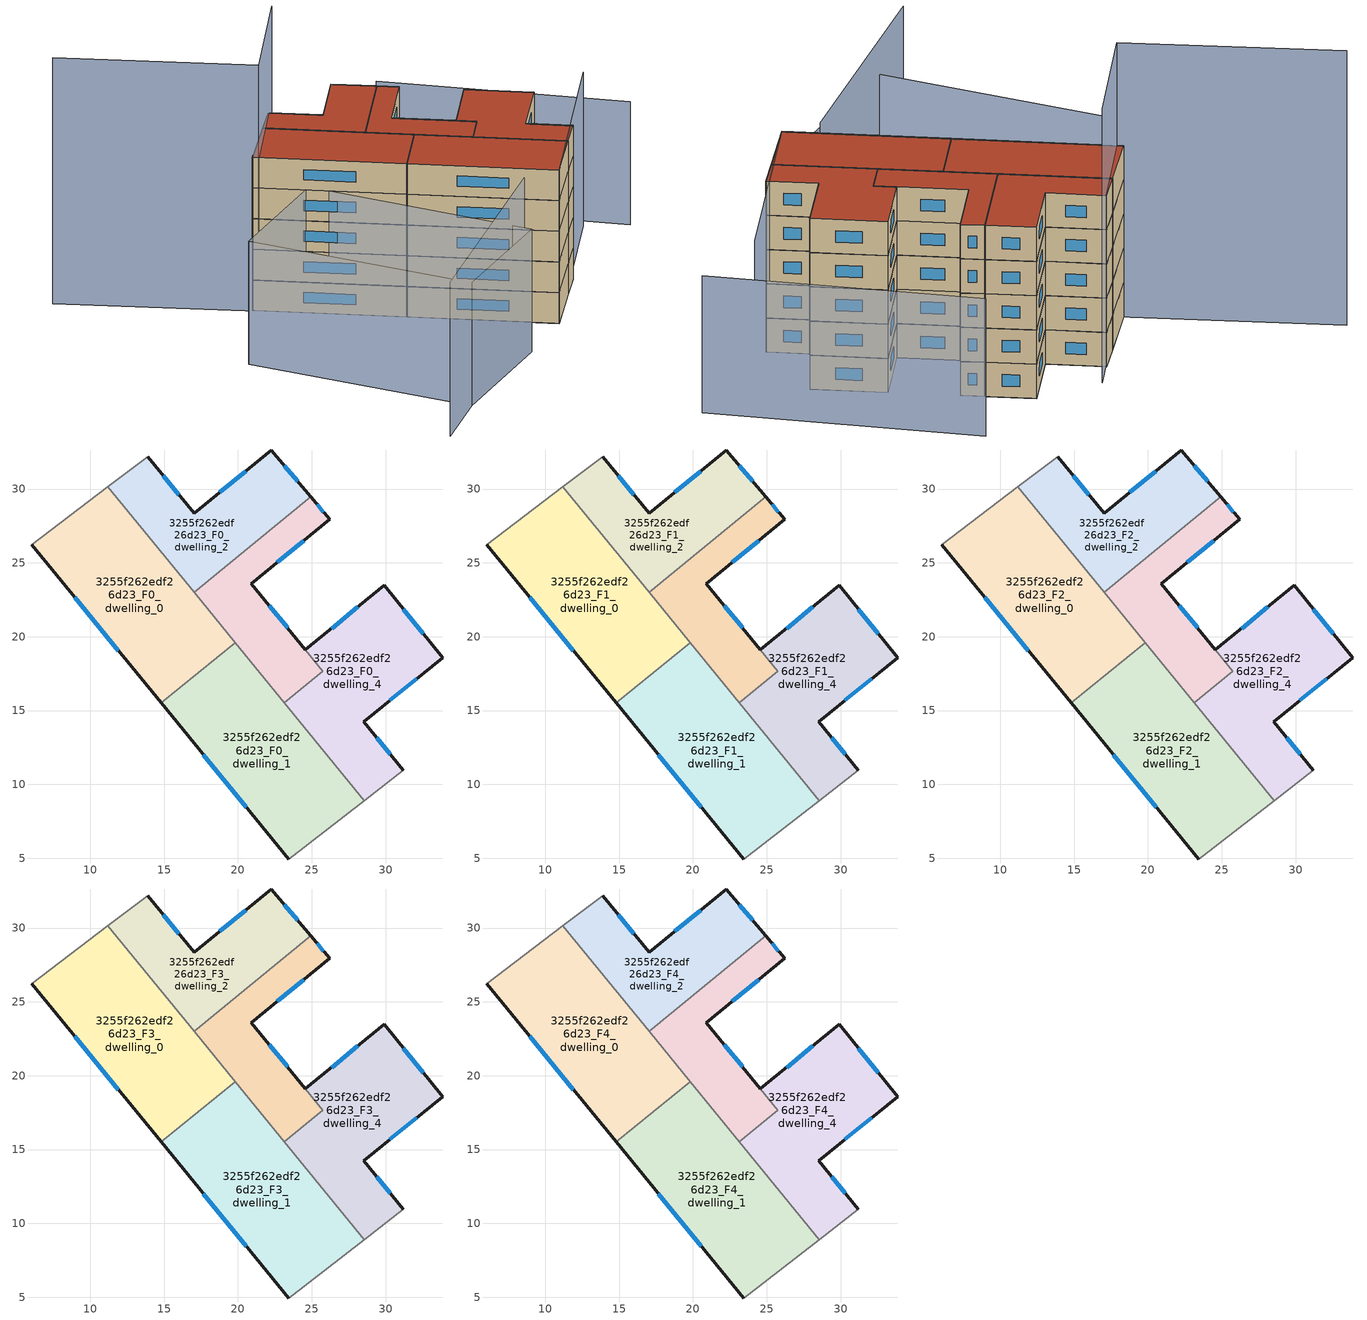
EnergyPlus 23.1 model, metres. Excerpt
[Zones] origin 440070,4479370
3255f262edf26d23_F0_dwelling_0
 floor ground (EU_floor_Construction): 19.81,19.61 11.19,30.14 6.04,26.24 14.8,15.51 z0
 wall outside (EU_wall_Construction): 14.8,15.51 6.04,26.24 z0:3
 wall adiabatic (EU_wall_Construction): 6.04,26.24 11.19,30.14 z0:3
 wall to 3255f262edf26d23_F0_dwelling_1 (EU_wall_Construction): 19.81,19.61 14.8,15.51 z0:3
 wall to 3255f262edf26d23_F0_dwelling_2 (EU_wall_Construction): 11.19,30.14 17.03,23 z0:3
 wall to 3255f262edf26d23_F0_dwelling_3 (EU_wall_Construction): 17.03,23 19.81,19.61 z0:3
 window (EU_Window_Construction): 11.9,19.07 8.94,22.68 z0.99:2.01
3255f262edf26d23_F0_dwelling_1
 floor ground (EU_floor_Construction): 28.55,8.91 19.81,19.61 14.8,15.51 23.44,4.95 z0
 wall outside (EU_wall_Construction): 23.44,4.95 14.8,15.51 z0:3
 wall adiabatic (EU_wall_Construction): 28.55,8.91 23.44,4.95 z0:3
 wall to 3255f262edf26d23_F0_dwelling_4 (EU_wall_Construction): 23.14,15.53 28.55,8.91 z0:3
 wall to 3255f262edf26d23_F0_dwelling_3 (EU_wall_Construction): 19.81,19.61 23.14,15.53 z0:3
 window (EU_Window_Construction): 20.58,8.45 17.67,12.01 z0.99:2.01
3255f262edf26d23_F0_dwelling_2
 floor ground (EU_floor_Construction): 24.93,29.47 22.27,32.64 17.03,28.35 13.9,32.19 11.19,30.14 17.03,23 z0
 wall outside (EU_wall_Construction): 13.9,32.19 17.03,28.35 22.27,32.64 24.93,29.47 z0:3
 wall adiabatic (EU_wall_Construction): 11.19,30.14 13.9,32.19 z0:3
 wall to 3255f262edf26d23_F0_dwelling_3 (EU_wall_Construction): 24.93,29.47 17.03,23 z0:3
 window (EU_Window_Construction): 14.94,30.92 15.99,29.62 / 18.77,29.77 20.53,31.22 / 23.15,31.59 24.05,30.52 z0.99:2.01
3255f262edf26d23_F0_dwelling_3
 floor ground (EU_floor_Construction): 25.75,17.66 20.91,23.59 26.21,27.94 24.93,29.47 17.03,23 23.14,15.53 z0
 wall outside (EU_wall_Construction): 24.93,29.47 26.21,27.94 20.91,23.59 24.57,19.11 z0:3
 wall to 3255f262edf26d23_F0_dwelling_4 (EU_wall_Construction): 24.57,19.11 25.75,17.66 23.14,15.53 z0:3
 window (EU_Window_Construction): 25.36,28.96 25.79,28.45 / 24.46,26.5 22.67,25.03 / 22.12,22.1 23.36,20.59 z0.99:2.01
3255f262edf26d23_F0_dwelling_4
 floor ground (EU_floor_Construction): 31.2,10.96 28.52,14.26 33.87,18.58 29.89,23.48 24.57,19.11 25.75,17.66 23.14,15.53 28.55,8.91 z0
 wall outside (EU_wall_Construction): 24.57,19.11 29.89,23.48 33.87,18.58 28.52,14.26 31.2,10.96 z0:3
 wall adiabatic (EU_wall_Construction): 31.2,10.96 28.55,8.91 z0:3
 window (EU_Window_Construction): 26.34,20.56 28.13,22.03 / 31.21,21.86 32.55,20.2 / 32.1,17.15 30.29,15.69 / 29.41,13.16 30.31,12.05 z0.99:2.01
3255f262edf26d23_F1_dwelling_0
 floor to 3255f262edf26d23_F0_dwelling_0 (EU_floor_Construction): 19.81,19.61 11.19,30.14 6.04,26.24 14.8,15.51 z3
 wall outside (EU_wall_Construction): 14.8,15.51 6.04,26.24 z3:6
 wall adiabatic (EU_wall_Construction): 6.04,26.24 11.19,30.14 z3:6
 wall to 3255f262edf26d23_F1_dwelling_1 (EU_wall_Construction): 19.81,19.61 14.8,15.51 z3:6
 wall to 3255f262edf26d23_F1_dwelling_2 (EU_wall_Construction): 11.19,30.14 17.03,23 z3:6
 wall to 3255f262edf26d23_F1_dwelling_3 (EU_wall_Construction): 17.03,23 19.81,19.61 z3:6
 window (EU_Window_Construction): 11.9,19.07 8.94,22.68 z3.99:5.01
3255f262edf26d23_F1_dwelling_1
 floor to 3255f262edf26d23_F0_dwelling_1 (EU_floor_Construction): 28.55,8.91 19.81,19.61 14.8,15.51 23.44,4.95 z3
 wall outside (EU_wall_Construction): 23.44,4.95 14.8,15.51 z3:6
 wall adiabatic (EU_wall_Construction): 28.55,8.91 23.44,4.95 z3:6
 wall to 3255f262edf26d23_F1_dwelling_4 (EU_wall_Construction): 23.14,15.53 28.55,8.91 z3:6
 wall to 3255f262edf26d23_F1_dwelling_3 (EU_wall_Construction): 19.81,19.61 23.14,15.53 z3:6
 window (EU_Window_Construction): 20.58,8.45 17.67,12.01 z3.99:5.01
3255f262edf26d23_F1_dwelling_2
 floor to 3255f262edf26d23_F0_dwelling_2 (EU_floor_Construction): 24.93,29.47 22.26,32.64 17.03,28.35 13.9,32.19 11.19,30.14 17.03,23 z3
 wall outside (EU_wall_Construction): 13.9,32.19 17.03,28.35 22.27,32.64 24.93,29.47 z3:6
 wall adiabatic (EU_wall_Construction): 11.19,30.14 13.9,32.19 z3:6
 wall to 3255f262edf26d23_F1_dwelling_3 (EU_wall_Construction): 24.93,29.47 17.03,23 z3:6
 window (EU_Window_Construction): 14.94,30.92 15.99,29.62 / 18.77,29.77 20.53,31.22 / 23.15,31.59 24.05,30.52 z3.99:5.01
3255f262edf26d23_F1_dwelling_3
 floor to 3255f262edf26d23_F0_dwelling_3 (EU_floor_Construction): 25.75,17.66 20.91,23.59 26.21,27.94 24.93,29.47 17.03,23 23.14,15.53 z3
 wall outside (EU_wall_Construction): 24.93,29.47 26.21,27.94 20.91,23.59 24.57,19.11 z3:6
 wall to 3255f262edf26d23_F1_dwelling_4 (EU_wall_Construction): 24.57,19.11 25.75,17.66 23.14,15.53 z3:6
 window (EU_Window_Construction): 25.36,28.96 25.79,28.45 / 24.46,26.5 22.67,25.03 / 22.12,22.1 23.36,20.59 z3.99:5.01
3255f262edf26d23_F1_dwelling_4
 floor to 3255f262edf26d23_F0_dwelling_4 (EU_floor_Construction): 31.2,10.96 28.52,14.26 33.87,18.58 29.89,23.48 24.57,19.11 25.75,17.66 23.14,15.53 28.55,8.91 z3
 wall outside (EU_wall_Construction): 24.57,19.11 29.89,23.48 33.87,18.58 28.52,14.26 31.2,10.96 z3:6
 wall adiabatic (EU_wall_Construction): 31.2,10.96 28.55,8.91 z3:6
 window (EU_Window_Construction): 26.34,20.56 28.13,22.03 / 31.21,21.86 32.55,20.2 / 32.1,17.15 30.29,15.69 / 29.41,13.16 30.31,12.05 z3.99:5.01
3255f262edf26d23_F2_dwelling_0
 floor to 3255f262edf26d23_F1_dwelling_0 (EU_floor_Construction): 19.81,19.61 11.19,30.14 6.04,26.24 14.8,15.51 z6
 wall outside (EU_wall_Construction): 14.8,15.51 6.04,26.24 z6:9
 wall adiabatic (EU_wall_Construction): 6.04,26.24 11.19,30.14 z6:9
 wall to 3255f262edf26d23_F2_dwelling_1 (EU_wall_Construction): 19.81,19.61 14.8,15.51 z6:9
 wall to 3255f262edf26d23_F2_dwelling_2 (EU_wall_Construction): 11.19,30.14 17.03,23 z6:9
 wall to 3255f262edf26d23_F2_dwelling_3 (EU_wall_Construction): 17.03,23 19.81,19.61 z6:9
 window (EU_Window_Construction): 11.9,19.07 8.94,22.68 z6.99:8.01
3255f262edf26d23_F2_dwelling_1
 floor to 3255f262edf26d23_F1_dwelling_1 (EU_floor_Construction): 28.55,8.91 19.81,19.61 14.8,15.51 23.44,4.95 z6
 wall outside (EU_wall_Construction): 23.44,4.95 14.8,15.51 z6:9
 wall adiabatic (EU_wall_Construction): 28.55,8.91 23.44,4.95 z6:9
 wall to 3255f262edf26d23_F2_dwelling_4 (EU_wall_Construction): 23.14,15.53 28.55,8.91 z6:9
 wall to 3255f262edf26d23_F2_dwelling_3 (EU_wall_Construction): 19.81,19.61 23.14,15.53 z6:9
 window (EU_Window_Construction): 20.58,8.45 17.67,12.01 z6.99:8.01
3255f262edf26d23_F2_dwelling_2
 floor to 3255f262edf26d23_F1_dwelling_2 (EU_floor_Construction): 24.93,29.47 22.26,32.64 17.03,28.35 13.9,32.19 11.19,30.14 17.03,23 z6
 wall outside (EU_wall_Construction): 13.9,32.19 17.03,28.35 22.27,32.64 24.93,29.47 z6:9
 wall adiabatic (EU_wall_Construction): 11.19,30.14 13.9,32.19 z6:9
 wall to 3255f262edf26d23_F2_dwelling_3 (EU_wall_Construction): 24.93,29.47 17.03,23 z6:9
 window (EU_Window_Construction): 14.94,30.92 15.99,29.62 / 18.77,29.77 20.53,31.22 / 23.15,31.59 24.05,30.52 z6.99:8.01
3255f262edf26d23_F2_dwelling_3
 floor to 3255f262edf26d23_F1_dwelling_3 (EU_floor_Construction): 25.75,17.66 20.91,23.59 26.21,27.94 24.93,29.47 17.03,23 23.14,15.53 z6
 wall outside (EU_wall_Construction): 24.93,29.47 26.21,27.94 20.91,23.59 24.57,19.11 z6:9
 wall to 3255f262edf26d23_F2_dwelling_4 (EU_wall_Construction): 24.57,19.11 25.75,17.66 23.14,15.53 z6:9
 window (EU_Window_Construction): 25.36,28.96 25.79,28.45 / 24.46,26.5 22.67,25.03 / 22.12,22.1 23.36,20.59 z6.99:8.01
3255f262edf26d23_F2_dwelling_4
 floor to 3255f262edf26d23_F1_dwelling_4 (EU_floor_Construction): 31.2,10.96 28.52,14.26 33.87,18.58 29.89,23.48 24.57,19.11 25.75,17.66 23.14,15.53 28.55,8.91 z6
 wall outside (EU_wall_Construction): 24.57,19.11 29.89,23.48 33.87,18.58 28.52,14.26 31.2,10.96 z6:9
 wall adiabatic (EU_wall_Construction): 31.2,10.96 28.55,8.91 z6:9
 window (EU_Window_Construction): 26.34,20.56 28.13,22.03 / 31.21,21.86 32.55,20.2 / 32.1,17.15 30.29,15.69 / 29.41,13.16 30.31,12.05 z6.99:8.01
3255f262edf26d23_F3_dwelling_0
 floor to 3255f262edf26d23_F2_dwelling_0 (EU_floor_Construction): 19.81,19.61 11.19,30.14 6.04,26.24 14.8,15.51 z9
 wall outside (EU_wall_Construction): 14.8,15.51 6.04,26.24 z9:12
 wall adiabatic (EU_wall_Construction): 6.04,26.24 11.19,30.14 z9:12
 wall to 3255f262edf26d23_F3_dwelling_1 (EU_wall_Construction): 19.81,19.61 14.8,15.51 z9:12
 wall to 3255f262edf26d23_F3_dwelling_2 (EU_wall_Construction): 11.19,30.14 17.03,23 z9:12
 wall to 3255f262edf26d23_F3_dwelling_3 (EU_wall_Construction): 17.03,23 19.81,19.61 z9:12
 window (EU_Window_Construction): 11.9,19.07 8.94,22.68 z9.99:11.01
3255f262edf26d23_F3_dwelling_1
 floor to 3255f262edf26d23_F2_dwelling_1 (EU_floor_Construction): 28.55,8.91 19.81,19.61 14.8,15.51 23.44,4.95 z9
 wall outside (EU_wall_Construction): 23.44,4.95 14.8,15.51 z9:12
 wall adiabatic (EU_wall_Construction): 28.55,8.91 23.44,4.95 z9:12
 wall to 3255f262edf26d23_F3_dwelling_4 (EU_wall_Construction): 23.14,15.53 28.55,8.91 z9:12
 wall to 3255f262edf26d23_F3_dwelling_3 (EU_wall_Construction): 19.81,19.61 23.14,15.53 z9:12
 window (EU_Window_Construction): 20.58,8.45 17.67,12.01 z9.99:11.01
3255f262edf26d23_F3_dwelling_2
 floor to 3255f262edf26d23_F2_dwelling_2 (EU_floor_Construction): 24.93,29.47 22.26,32.64 17.03,28.35 13.9,32.19 11.19,30.14 17.03,23 z9
 wall outside (EU_wall_Construction): 13.9,32.19 17.03,28.35 22.27,32.64 24.93,29.47 z9:12
 wall adiabatic (EU_wall_Construction): 11.19,30.14 13.9,32.19 z9:12
 wall to 3255f262edf26d23_F3_dwelling_3 (EU_wall_Construction): 24.93,29.47 17.03,23 z9:12
 window (EU_Window_Construction): 14.94,30.92 15.99,29.62 / 18.77,29.77 20.53,31.22 / 23.15,31.59 24.05,30.52 z9.99:11.01
3255f262edf26d23_F3_dwelling_3
 floor to 3255f262edf26d23_F2_dwelling_3 (EU_floor_Construction): 25.75,17.66 20.91,23.59 26.21,27.94 24.93,29.47 17.03,23 23.14,15.53 z9
 wall outside (EU_wall_Construction): 24.93,29.47 26.21,27.94 20.91,23.59 24.57,19.11 z9:12
 wall to 3255f262edf26d23_F3_dwelling_4 (EU_wall_Construction): 24.57,19.11 25.75,17.66 23.14,15.53 z9:12
 window (EU_Window_Construction): 25.36,28.96 25.79,28.45 / 24.46,26.5 22.67,25.03 / 22.12,22.1 23.36,20.59 z9.99:11.01
3255f262edf26d23_F3_dwelling_4
 floor to 3255f262edf26d23_F2_dwelling_4 (EU_floor_Construction): 31.2,10.96 28.52,14.26 33.87,18.58 29.89,23.48 24.57,19.11 25.75,17.66 23.14,15.53 28.55,8.91 z9
 wall outside (EU_wall_Construction): 24.57,19.11 29.89,23.48 33.87,18.58 28.52,14.26 31.2,10.96 z9:12
 wall adiabatic (EU_wall_Construction): 31.2,10.96 28.55,8.91 z9:12
 window (EU_Window_Construction): 26.34,20.56 28.13,22.03 / 31.21,21.86 32.55,20.2 / 32.1,17.15 30.29,15.69 / 29.41,13.16 30.31,12.05 z9.99:11.01
3255f262edf26d23_F4_dwelling_0
 floor to 3255f262edf26d23_F3_dwelling_0 (EU_floor_Construction): 19.81,19.61 11.19,30.14 6.04,26.24 14.8,15.51 z12
 wall outside (EU_wall_Construction): 14.8,15.51 6.04,26.24 z12:15
 wall adiabatic (EU_wall_Construction): 6.04,26.24 11.19,30.14 z12:15
 wall to 3255f262edf26d23_F4_dwelling_1 (EU_wall_Construction): 19.81,19.61 14.8,15.51 z12:15
 wall to 3255f262edf26d23_F4_dwelling_2 (EU_wall_Construction): 11.19,30.14 17.03,23 z12:15
 wall to 3255f262edf26d23_F4_dwelling_3 (EU_wall_Construction): 17.03,23 19.81,19.61 z12:15
 window (EU_Window_Construction): 11.9,19.07 8.94,22.68 z12.99:14.01
 roof outside (EU_roof_Construction): 11.19,30.14 19.81,19.61 14.8,15.51 6.04,26.24 z15
3255f262edf26d23_F4_dwelling_1
 floor to 3255f262edf26d23_F3_dwelling_1 (EU_floor_Construction): 28.55,8.91 19.81,19.61 14.8,15.51 23.44,4.95 z12
 wall outside (EU_wall_Construction): 23.44,4.95 14.8,15.51 z12:15
 wall adiabatic (EU_wall_Construction): 28.55,8.91 23.44,4.95 z12:15
 wall to 3255f262edf26d23_F4_dwelling_4 (EU_wall_Construction): 23.14,15.53 28.55,8.91 z12:15
 wall to 3255f262edf26d23_F4_dwelling_3 (EU_wall_Construction): 19.81,19.61 23.14,15.53 z12:15
 window (EU_Window_Construction): 20.58,8.45 17.67,12.01 z12.99:14.01
 roof outside (EU_roof_Construction): 19.81,19.61 28.55,8.91 23.44,4.95 14.8,15.51 z15
3255f262edf26d23_F4_dwelling_2
 floor to 3255f262edf26d23_F3_dwelling_2 (EU_floor_Construction): 24.93,29.47 22.26,32.64 17.03,28.35 13.9,32.19 11.19,30.14 17.03,23 z12
 wall outside (EU_wall_Construction): 13.9,32.19 17.03,28.35 22.27,32.64 24.93,29.47 z12:15
 wall adiabatic (EU_wall_Construction): 11.19,30.14 13.9,32.19 z12:15
 wall to 3255f262edf26d23_F4_dwelling_3 (EU_wall_Construction): 24.93,29.47 17.03,23 z12:15
 window (EU_Window_Construction): 14.94,30.92 15.99,29.62 / 18.77,29.77 20.53,31.22 / 23.15,31.59 24.05,30.52 z12.99:14.01
 roof outside (EU_roof_Construction): 22.27,32.64 24.93,29.47 17.03,23 11.19,30.14 13.9,32.19 17.03,28.35 z15
3255f262edf26d23_F4_dwelling_3
 floor to 3255f262edf26d23_F3_dwelling_3 (EU_floor_Construction): 25.75,17.66 20.91,23.59 26.21,27.94 24.93,29.47 17.03,23 23.14,15.53 z12
 wall outside (EU_wall_Construction): 24.93,29.47 26.21,27.94 20.91,23.59 24.57,19.11 z12:15
 wall to 3255f262edf26d23_F4_dwelling_4 (EU_wall_Construction): 24.57,19.11 25.75,17.66 23.14,15.53 z12:15
 window (EU_Window_Construction): 25.36,28.96 25.79,28.45 / 24.46,26.5 22.67,25.03 / 22.12,22.1 23.36,20.59 z12.99:14.01
 roof outside (EU_roof_Construction): 24.93,29.47 26.21,27.94 20.91,23.59 25.75,17.66 23.14,15.53 17.03,23 z15
3255f262edf26d23_F4_dwelling_4
 floor to 3255f262edf26d23_F3_dwelling_4 (EU_floor_Construction): 31.2,10.96 28.52,14.26 33.87,18.58 29.89,23.48 24.57,19.11 25.75,17.66 23.14,15.53 28.55,8.91 z12
 wall outside (EU_wall_Construction): 24.57,19.11 29.89,23.48 33.87,18.58 28.52,14.26 31.2,10.96 z12:15
 wall adiabatic (EU_wall_Construction): 31.2,10.96 28.55,8.91 z12:15
 window (EU_Window_Construction): 26.34,20.56 28.13,22.03 / 31.21,21.86 32.55,20.2 / 32.1,17.15 30.29,15.69 / 29.41,13.16 30.31,12.05 z12.99:14.01
 roof outside (EU_roof_Construction): 29.89,23.48 33.87,18.58 28.52,14.26 31.2,10.96 28.55,8.91 23.14,15.53 25.75,17.66 24.57,19.11 z15
shading: -0.79,-5.57 20.08,5.97 / 23.44,4.95 40.07,18.6 z0:15; 43.17,15.75 30.32,34.95 / 17.35,2.3 5.26,-2.23 / 5.26,-2.23 -2.41,18.23 / -2.41,18.23 9.68,22.76 / 9.68,22.76 17.35,2.3 z0:12; 16.38,34.16 6.41,25.79 / 6.41,25.79 -5.46,39.94 z0:24
[Building]
EU S2 Campaign: North Axis=0; Terrain=City; Solar Distribution=FullExterior
[Site:Location]
Madrid: Latitude=40.5; Longitude=-3.5; Time Zone=1; Elevation=609
[SizingPeriod:WeatherFileDays]
AnnualSizingPeriod: Begin Month=1; Begin Day of Month=1; End Month=12; End Day of Month=31; Day of Week for Start Day=Monday; Use Weather File Daylight Saving Period=No; Use Weather File Rain and Snow Indicators=No
[MATERIAL]
EU_InternalMass_Material: Roughness=MediumRough; Thickness=0.1; Conductivity=1; Density=1800; Specific Heat=900; Thermal Absorptance=0.9; Solar Absorptance=0.7; Visible Absorptance=0.7
[MATERIAL:NOMASS] Roughness=MediumRough; Thermal Absorptance=0.9; Solar Absorptance=0.7; Visible Absorptance=0.7
Name | Thermal Resistance
EU_wall_NoMass | 0.609216
EU_roof_NoMass | 0.513268
EU_floor_NoMass | 0.568163
[WINDOWMATERIAL:SIMPLEGLAZINGSYSTEM]
EU_Window_SimpleGlazing: UFactor=5.50606; Solar Heat Gain Coefficient=0.85; Visible Transmittance=0.85
[CONSTRUCTION]
EU_wall_Construction: EU_wall_NoMass
EU_roof_Construction: EU_roof_NoMass
EU_floor_Construction: EU_floor_NoMass
EU_InternalMass_Construction: EU_InternalMass_Material
EU_Window_Construction: EU_Window_SimpleGlazing
[ZONE] Type=1; Multiplier=1; Ceiling Height=autocalculate; Floor Area=autocalculate; Part of Total Floor Area=Yes
Name | Volume
3255f262edf26d23_F0_dwelling_0 | 266.248
3255f262edf26d23_F1_dwelling_0; 3255f262edf26d23_F2_dwelling_0; 3255f262edf26d23_F3_dwelling_0; 3255f262edf26d23_F4_dwelling_0 | 266.247
3255f262edf26d23_F0_dwelling_1; 3255f262edf26d23_F1_dwelling_1; 3255f262edf26d23_F2_dwelling_1; 3255f262edf26d23_F3_dwelling_1; 3255f262edf26d23_F4_dwelling_1 | 266.25
3255f262edf26d23_F0_dwelling_2; 3255f262edf26d23_F1_dwelling_2; 3255f262edf26d23_F2_dwelling_2; 3255f262edf26d23_F3_dwelling_2; 3255f262edf26d23_F4_dwelling_2 | 177.503
3255f262edf26d23_F0_dwelling_3; 3255f262edf26d23_F1_dwelling_3; 3255f262edf26d23_F2_dwelling_3; 3255f262edf26d23_F3_dwelling_3; 3255f262edf26d23_F4_dwelling_3 | 138.766
3255f262edf26d23_F0_dwelling_4; 3255f262edf26d23_F1_dwelling_4; 3255f262edf26d23_F2_dwelling_4; 3255f262edf26d23_F3_dwelling_4; 3255f262edf26d23_F4_dwelling_4 | 216.242
[INTERNALMASS] Construction=EU_InternalMass_Construction
Name | Zone or ZoneList | Surface Area
3255f262edf26d23_F0_dwelling_0_EU_InternalMass | 3255f262edf26d23_F0_dwelling_0 | 88.7493
3255f262edf26d23_F0_dwelling_1_EU_InternalMass | 3255f262edf26d23_F0_dwelling_1 | 88.75
3255f262edf26d23_F0_dwelling_2_EU_InternalMass | 3255f262edf26d23_F0_dwelling_2 | 59.1675
3255f262edf26d23_F0_dwelling_3_EU_InternalMass | 3255f262edf26d23_F0_dwelling_3 | 46.2564
3255f262edf26d23_F0_dwelling_4_EU_InternalMass | 3255f262edf26d23_F0_dwelling_4 | 72.0771
3255f262edf26d23_F1_dwelling_0_EU_InternalMass | 3255f262edf26d23_F1_dwelling_0 | 88.7493
3255f262edf26d23_F1_dwelling_1_EU_InternalMass | 3255f262edf26d23_F1_dwelling_1 | 88.75
3255f262edf26d23_F1_dwelling_2_EU_InternalMass | 3255f262edf26d23_F1_dwelling_2 | 59.1675
3255f262edf26d23_F1_dwelling_3_EU_InternalMass | 3255f262edf26d23_F1_dwelling_3 | 46.2564
3255f262edf26d23_F1_dwelling_4_EU_InternalMass | 3255f262edf26d23_F1_dwelling_4 | 72.0771
3255f262edf26d23_F2_dwelling_0_EU_InternalMass | 3255f262edf26d23_F2_dwelling_0 | 88.7493
3255f262edf26d23_F2_dwelling_1_EU_InternalMass | 3255f262edf26d23_F2_dwelling_1 | 88.75
3255f262edf26d23_F2_dwelling_2_EU_InternalMass | 3255f262edf26d23_F2_dwelling_2 | 59.1675
3255f262edf26d23_F2_dwelling_3_EU_InternalMass | 3255f262edf26d23_F2_dwelling_3 | 46.2564
3255f262edf26d23_F2_dwelling_4_EU_InternalMass | 3255f262edf26d23_F2_dwelling_4 | 72.0771
3255f262edf26d23_F3_dwelling_0_EU_InternalMass | 3255f262edf26d23_F3_dwelling_0 | 88.7493
3255f262edf26d23_F3_dwelling_1_EU_InternalMass | 3255f262edf26d23_F3_dwelling_1 | 88.75
3255f262edf26d23_F3_dwelling_2_EU_InternalMass | 3255f262edf26d23_F3_dwelling_2 | 59.1675
3255f262edf26d23_F3_dwelling_3_EU_InternalMass | 3255f262edf26d23_F3_dwelling_3 | 46.2564
3255f262edf26d23_F3_dwelling_4_EU_InternalMass | 3255f262edf26d23_F3_dwelling_4 | 72.0771
3255f262edf26d23_F4_dwelling_0_EU_InternalMass | 3255f262edf26d23_F4_dwelling_0 | 88.7493
3255f262edf26d23_F4_dwelling_1_EU_InternalMass | 3255f262edf26d23_F4_dwelling_1 | 88.75
3255f262edf26d23_F4_dwelling_2_EU_InternalMass | 3255f262edf26d23_F4_dwelling_2 | 59.1675
3255f262edf26d23_F4_dwelling_3_EU_InternalMass | 3255f262edf26d23_F4_dwelling_3 | 46.2564
3255f262edf26d23_F4_dwelling_4_EU_InternalMass | 3255f262edf26d23_F4_dwelling_4 | 72.0771
[OTHEREQUIPMENT] Fuel Type=Electricity; Design Level Calculation Method=Watts/Area; Power per Zone Floor Area=1; Fraction Latent=0; Fraction Radiant=0; Fraction Lost=0; Carbon Dioxide Generation Rate=0; EndUse Subcategory=EU_Step8_InternalGains
Name | Zone or ZoneList or Space or SpaceList | Schedule
EU_Step8_InternalGain_3255f262edf26d23_F0_dwelling_0_f000 | 3255f262edf26d23_F0_dwelling_0 | EU_Step8_GainSchedule_3255f262edf26d23_F0_dwelling_0_f000
EU_Step8_InternalGain_3255f262edf26d23_F0_dwelling_1_f000 | 3255f262edf26d23_F0_dwelling_1 | EU_Step8_GainSchedule_3255f262edf26d23_F0_dwelling_1_f000
EU_Step8_InternalGain_3255f262edf26d23_F0_dwelling_2_f000 | 3255f262edf26d23_F0_dwelling_2 | EU_Step8_GainSchedule_3255f262edf26d23_F0_dwelling_2_f000
EU_Step8_InternalGain_3255f262edf26d23_F0_dwelling_3_f000 | 3255f262edf26d23_F0_dwelling_3 | EU_Step8_GainSchedule_3255f262edf26d23_F0_dwelling_3_f000
EU_Step8_InternalGain_3255f262edf26d23_F0_dwelling_4_f000 | 3255f262edf26d23_F0_dwelling_4 | EU_Step8_GainSchedule_3255f262edf26d23_F0_dwelling_4_f000
EU_Step8_InternalGain_3255f262edf26d23_F1_dwelling_0_f000 | 3255f262edf26d23_F1_dwelling_0 | EU_Step8_GainSchedule_3255f262edf26d23_F1_dwelling_0_f000
EU_Step8_InternalGain_3255f262edf26d23_F1_dwelling_1_f000 | 3255f262edf26d23_F1_dwelling_1 | EU_Step8_GainSchedule_3255f262edf26d23_F1_dwelling_1_f000
EU_Step8_InternalGain_3255f262edf26d23_F1_dwelling_2_f000 | 3255f262edf26d23_F1_dwelling_2 | EU_Step8_GainSchedule_3255f262edf26d23_F1_dwelling_2_f000
EU_Step8_InternalGain_3255f262edf26d23_F1_dwelling_3_f000 | 3255f262edf26d23_F1_dwelling_3 | EU_Step8_GainSchedule_3255f262edf26d23_F1_dwelling_3_f000
EU_Step8_InternalGain_3255f262edf26d23_F1_dwelling_4_f000 | 3255f262edf26d23_F1_dwelling_4 | EU_Step8_GainSchedule_3255f262edf26d23_F1_dwelling_4_f000
EU_Step8_InternalGain_3255f262edf26d23_F2_dwelling_0_f000 | 3255f262edf26d23_F2_dwelling_0 | EU_Step8_GainSchedule_3255f262edf26d23_F2_dwelling_0_f000
EU_Step8_InternalGain_3255f262edf26d23_F2_dwelling_1_f000 | 3255f262edf26d23_F2_dwelling_1 | EU_Step8_GainSchedule_3255f262edf26d23_F2_dwelling_1_f000
EU_Step8_InternalGain_3255f262edf26d23_F2_dwelling_2_f000 | 3255f262edf26d23_F2_dwelling_2 | EU_Step8_GainSchedule_3255f262edf26d23_F2_dwelling_2_f000
EU_Step8_InternalGain_3255f262edf26d23_F2_dwelling_3_f000 | 3255f262edf26d23_F2_dwelling_3 | EU_Step8_GainSchedule_3255f262edf26d23_F2_dwelling_3_f000
EU_Step8_InternalGain_3255f262edf26d23_F2_dwelling_4_f000 | 3255f262edf26d23_F2_dwelling_4 | EU_Step8_GainSchedule_3255f262edf26d23_F2_dwelling_4_f000
EU_Step8_InternalGain_3255f262edf26d23_F3_dwelling_0_f000 | 3255f262edf26d23_F3_dwelling_0 | EU_Step8_GainSchedule_3255f262edf26d23_F3_dwelling_0_f000
EU_Step8_InternalGain_3255f262edf26d23_F3_dwelling_1_f000 | 3255f262edf26d23_F3_dwelling_1 | EU_Step8_GainSchedule_3255f262edf26d23_F3_dwelling_1_f000
EU_Step8_InternalGain_3255f262edf26d23_F3_dwelling_2_f000 | 3255f262edf26d23_F3_dwelling_2 | EU_Step8_GainSchedule_3255f262edf26d23_F3_dwelling_2_f000
EU_Step8_InternalGain_3255f262edf26d23_F3_dwelling_3_f000 | 3255f262edf26d23_F3_dwelling_3 | EU_Step8_GainSchedule_3255f262edf26d23_F3_dwelling_3_f000
EU_Step8_InternalGain_3255f262edf26d23_F3_dwelling_4_f000 | 3255f262edf26d23_F3_dwelling_4 | EU_Step8_GainSchedule_3255f262edf26d23_F3_dwelling_4_f000
EU_Step8_InternalGain_3255f262edf26d23_F4_dwelling_0_f000 | 3255f262edf26d23_F4_dwelling_0 | EU_Step8_GainSchedule_3255f262edf26d23_F4_dwelling_0_f000
EU_Step8_InternalGain_3255f262edf26d23_F4_dwelling_1_f000 | 3255f262edf26d23_F4_dwelling_1 | EU_Step8_GainSchedule_3255f262edf26d23_F4_dwelling_1_f000
EU_Step8_InternalGain_3255f262edf26d23_F4_dwelling_2_f000 | 3255f262edf26d23_F4_dwelling_2 | EU_Step8_GainSchedule_3255f262edf26d23_F4_dwelling_2_f000
EU_Step8_InternalGain_3255f262edf26d23_F4_dwelling_3_f000 | 3255f262edf26d23_F4_dwelling_3 | EU_Step8_GainSchedule_3255f262edf26d23_F4_dwelling_3_f000
EU_Step8_InternalGain_3255f262edf26d23_F4_dwelling_4_f000 | 3255f262edf26d23_F4_dwelling_4 | EU_Step8_GainSchedule_3255f262edf26d23_F4_dwelling_4_f000
[ZONEVENTILATION:DESIGNFLOWRATE] Schedule=EU_AlwaysOn; Design Flow Rate Calculation Method=AirChanges/Hour; Air Changes per Hour=0.752966; Ventilation Type=Natural; Fan Pressure Rise=0; Fan Total Efficiency=1; Constant Term Coefficient=1; Temperature Term Coefficient=0; Velocity Term Coefficient=0; Velocity Squared Term Coefficient=0; Minimum Indoor Temperature=-100; Maximum Indoor Temperature=100; Delta Temperature=-100; Minimum Outdoor Temperature=-100; Maximum Outdoor Temperature=100; Maximum Wind Speed=40
Name | Zone or ZoneList or Space or SpaceList
EU_ConstantAir_3255f262edf26d23_F0_dwelling_0 | 3255f262edf26d23_F0_dwelling_0
EU_ConstantAir_3255f262edf26d23_F0_dwelling_1 | 3255f262edf26d23_F0_dwelling_1
EU_ConstantAir_3255f262edf26d23_F0_dwelling_2 | 3255f262edf26d23_F0_dwelling_2
EU_ConstantAir_3255f262edf26d23_F0_dwelling_3 | 3255f262edf26d23_F0_dwelling_3
EU_ConstantAir_3255f262edf26d23_F0_dwelling_4 | 3255f262edf26d23_F0_dwelling_4
EU_ConstantAir_3255f262edf26d23_F1_dwelling_0 | 3255f262edf26d23_F1_dwelling_0
EU_ConstantAir_3255f262edf26d23_F1_dwelling_1 | 3255f262edf26d23_F1_dwelling_1
EU_ConstantAir_3255f262edf26d23_F1_dwelling_2 | 3255f262edf26d23_F1_dwelling_2
EU_ConstantAir_3255f262edf26d23_F1_dwelling_3 | 3255f262edf26d23_F1_dwelling_3
EU_ConstantAir_3255f262edf26d23_F1_dwelling_4 | 3255f262edf26d23_F1_dwelling_4
EU_ConstantAir_3255f262edf26d23_F2_dwelling_0 | 3255f262edf26d23_F2_dwelling_0
EU_ConstantAir_3255f262edf26d23_F2_dwelling_1 | 3255f262edf26d23_F2_dwelling_1
EU_ConstantAir_3255f262edf26d23_F2_dwelling_2 | 3255f262edf26d23_F2_dwelling_2
EU_ConstantAir_3255f262edf26d23_F2_dwelling_3 | 3255f262edf26d23_F2_dwelling_3
EU_ConstantAir_3255f262edf26d23_F2_dwelling_4 | 3255f262edf26d23_F2_dwelling_4
EU_ConstantAir_3255f262edf26d23_F3_dwelling_0 | 3255f262edf26d23_F3_dwelling_0
EU_ConstantAir_3255f262edf26d23_F3_dwelling_1 | 3255f262edf26d23_F3_dwelling_1
EU_ConstantAir_3255f262edf26d23_F3_dwelling_2 | 3255f262edf26d23_F3_dwelling_2
EU_ConstantAir_3255f262edf26d23_F3_dwelling_3 | 3255f262edf26d23_F3_dwelling_3
EU_ConstantAir_3255f262edf26d23_F3_dwelling_4 | 3255f262edf26d23_F3_dwelling_4
EU_ConstantAir_3255f262edf26d23_F4_dwelling_0 | 3255f262edf26d23_F4_dwelling_0
EU_ConstantAir_3255f262edf26d23_F4_dwelling_1 | 3255f262edf26d23_F4_dwelling_1
EU_ConstantAir_3255f262edf26d23_F4_dwelling_2 | 3255f262edf26d23_F4_dwelling_2
EU_ConstantAir_3255f262edf26d23_F4_dwelling_3 | 3255f262edf26d23_F4_dwelling_3
EU_ConstantAir_3255f262edf26d23_F4_dwelling_4 | 3255f262edf26d23_F4_dwelling_4
[HVACTEMPLATE:THERMOSTAT] Constant Heating Setpoint=20; Constant Cooling Setpoint=50
EU_HeatOnly_3255f262edf26d23_F0_dwelling_0; EU_HeatOnly_3255f262edf26d23_F0_dwelling_1; EU_HeatOnly_3255f262edf26d23_F0_dwelling_2; EU_HeatOnly_3255f262edf26d23_F0_dwelling_3; EU_HeatOnly_3255f262edf26d23_F0_dwelling_4; EU_HeatOnly_3255f262edf26d23_F1_dwelling_0; EU_HeatOnly_3255f262edf26d23_F1_dwelling_1; EU_HeatOnly_3255f262edf26d23_F1_dwelling_2; EU_HeatOnly_3255f262edf26d23_F1_dwelling_3; EU_HeatOnly_3255f262edf26d23_F1_dwelling_4; EU_HeatOnly_3255f262edf26d23_F2_dwelling_0; EU_HeatOnly_3255f262edf26d23_F2_dwelling_1; EU_HeatOnly_3255f262edf26d23_F2_dwelling_2; EU_HeatOnly_3255f262edf26d23_F2_dwelling_3; EU_HeatOnly_3255f262edf26d23_F2_dwelling_4; EU_HeatOnly_3255f262edf26d23_F3_dwelling_0; EU_HeatOnly_3255f262edf26d23_F3_dwelling_1; EU_HeatOnly_3255f262edf26d23_F3_dwelling_2; EU_HeatOnly_3255f262edf26d23_F3_dwelling_3; EU_HeatOnly_3255f262edf26d23_F3_dwelling_4; EU_HeatOnly_3255f262edf26d23_F4_dwelling_0; EU_HeatOnly_3255f262edf26d23_F4_dwelling_1; EU_HeatOnly_3255f262edf26d23_F4_dwelling_2; EU_HeatOnly_3255f262edf26d23_F4_dwelling_3; EU_HeatOnly_3255f262edf26d23_F4_dwelling_4
[HVACTEMPLATE:ZONE:IDEALLOADSAIRSYSTEM] System Availability Schedule=EU_AlwaysOn; Maximum Heating Supply Air Temperature=50; Minimum Cooling Supply Air Temperature=13; Maximum Heating Supply Air Humidity Ratio=0.0156; Minimum Cooling Supply Air Humidity Ratio=0.0077; Heating Limit=NoLimit; Cooling Limit=NoLimit; Heating Availability Schedule=EU_AlwaysOn; Cooling Availability Schedule=EU_CoolingOff; Dehumidification Control Type=ConstantSensibleHeatRatio; Cooling Sensible Heat Ratio=0.7; Dehumidification Setpoint=60; Humidification Control Type=None; Humidification Setpoint=30; Outdoor Air Method=None; Outdoor Air Flow Rate per Person=0.00944; Outdoor Air Flow Rate per Zone Floor Area=0; Outdoor Air Flow Rate per Zone=0; Demand Controlled Ventilation Type=None; Outdoor Air Economizer Type=NoEconomizer; Heat Recovery Type=None; Sensible Heat Recovery Effectiveness=0.7; Latent Heat Recovery Effectiveness=0.65
Name | Template Thermostat
3255f262edf26d23_F0_dwelling_0 | EU_HeatOnly_3255f262edf26d23_F0_dwelling_0
3255f262edf26d23_F0_dwelling_1 | EU_HeatOnly_3255f262edf26d23_F0_dwelling_1
3255f262edf26d23_F0_dwelling_2 | EU_HeatOnly_3255f262edf26d23_F0_dwelling_2
3255f262edf26d23_F0_dwelling_3 | EU_HeatOnly_3255f262edf26d23_F0_dwelling_3
3255f262edf26d23_F0_dwelling_4 | EU_HeatOnly_3255f262edf26d23_F0_dwelling_4
3255f262edf26d23_F1_dwelling_0 | EU_HeatOnly_3255f262edf26d23_F1_dwelling_0
3255f262edf26d23_F1_dwelling_1 | EU_HeatOnly_3255f262edf26d23_F1_dwelling_1
3255f262edf26d23_F1_dwelling_2 | EU_HeatOnly_3255f262edf26d23_F1_dwelling_2
3255f262edf26d23_F1_dwelling_3 | EU_HeatOnly_3255f262edf26d23_F1_dwelling_3
3255f262edf26d23_F1_dwelling_4 | EU_HeatOnly_3255f262edf26d23_F1_dwelling_4
3255f262edf26d23_F2_dwelling_0 | EU_HeatOnly_3255f262edf26d23_F2_dwelling_0
3255f262edf26d23_F2_dwelling_1 | EU_HeatOnly_3255f262edf26d23_F2_dwelling_1
3255f262edf26d23_F2_dwelling_2 | EU_HeatOnly_3255f262edf26d23_F2_dwelling_2
3255f262edf26d23_F2_dwelling_3 | EU_HeatOnly_3255f262edf26d23_F2_dwelling_3
3255f262edf26d23_F2_dwelling_4 | EU_HeatOnly_3255f262edf26d23_F2_dwelling_4
3255f262edf26d23_F3_dwelling_0 | EU_HeatOnly_3255f262edf26d23_F3_dwelling_0
3255f262edf26d23_F3_dwelling_1 | EU_HeatOnly_3255f262edf26d23_F3_dwelling_1
3255f262edf26d23_F3_dwelling_2 | EU_HeatOnly_3255f262edf26d23_F3_dwelling_2
3255f262edf26d23_F3_dwelling_3 | EU_HeatOnly_3255f262edf26d23_F3_dwelling_3
3255f262edf26d23_F3_dwelling_4 | EU_HeatOnly_3255f262edf26d23_F3_dwelling_4
3255f262edf26d23_F4_dwelling_0 | EU_HeatOnly_3255f262edf26d23_F4_dwelling_0
3255f262edf26d23_F4_dwelling_1 | EU_HeatOnly_3255f262edf26d23_F4_dwelling_1
3255f262edf26d23_F4_dwelling_2 | EU_HeatOnly_3255f262edf26d23_F4_dwelling_2
3255f262edf26d23_F4_dwelling_3 | EU_HeatOnly_3255f262edf26d23_F4_dwelling_3
3255f262edf26d23_F4_dwelling_4 | EU_HeatOnly_3255f262edf26d23_F4_dwelling_4
[SIZING:ZONE] Zone Cooling Design Supply Air Temperature Input Method=SupplyAirTemperature; Zone Cooling Design Supply Air Temperature=13; Zone Heating Design Supply Air Temperature Input Method=SupplyAirTemperature; Zone Heating Design Supply Air Temperature=50; Zone Cooling Design Supply Air Humidity Ratio=0.008; Zone Heating Design Supply Air Humidity Ratio=0.008; Cooling Design Air Flow Method=DesignDay; Cooling Design Air Flow Rate=0; Cooling Minimum Air Flow per Zone Floor Area=0.000762; Cooling Minimum Air Flow=0; Cooling Minimum Air Flow Fraction=0.2; Heating Design Air Flow Method=DesignDay; Heating Design Air Flow Rate=0; Heating Maximum Air Flow per Zone Floor Area=0.002032; Heating Maximum Air Flow=0.141576; Heating Maximum Air Flow Fraction=0.3; Account for Dedicated Outdoor Air System=No; Dedicated Outdoor Air System Control Strategy=NeutralSupplyAir; Dedicated Outdoor Air Low Setpoint Temperature for Design=autosize; Dedicated Outdoor Air High Setpoint Temperature for Design=autosize; Zone Load Sizing Method=Sensible Load Only No Latent Load; Zone Latent Cooling Design Supply Air Humidity Ratio Input Method=HumidityRatioDifference; Zone Cooling Design Supply Air Humidity Ratio Difference=0.005; Zone Latent Heating Design Supply Air Humidity Ratio Input Method=HumidityRatioDifference; Zone Humidification Design Supply Air Humidity Ratio Difference=0.005
3255f262edf26d23_F0_dwelling_0; 3255f262edf26d23_F0_dwelling_1; 3255f262edf26d23_F0_dwelling_2; 3255f262edf26d23_F0_dwelling_3; 3255f262edf26d23_F0_dwelling_4; 3255f262edf26d23_F1_dwelling_0; 3255f262edf26d23_F1_dwelling_1; 3255f262edf26d23_F1_dwelling_2; 3255f262edf26d23_F1_dwelling_3; 3255f262edf26d23_F1_dwelling_4; 3255f262edf26d23_F2_dwelling_0; 3255f262edf26d23_F2_dwelling_1; 3255f262edf26d23_F2_dwelling_2; 3255f262edf26d23_F2_dwelling_3; 3255f262edf26d23_F2_dwelling_4; 3255f262edf26d23_F3_dwelling_0; 3255f262edf26d23_F3_dwelling_1; 3255f262edf26d23_F3_dwelling_2; 3255f262edf26d23_F3_dwelling_3; 3255f262edf26d23_F3_dwelling_4; 3255f262edf26d23_F4_dwelling_0; 3255f262edf26d23_F4_dwelling_1; 3255f262edf26d23_F4_dwelling_2; 3255f262edf26d23_F4_dwelling_3; 3255f262edf26d23_F4_dwelling_4
[SCHEDULE:CONSTANT]
Name | Hourly Value
EU_AlwaysOn | 1
EU_CoolingOff | 0
[SCHEDULE:FILE] Column Number=1; Rows to Skip at Top=0; Number of Hours of Data=8760; Column Separator=Comma; Interpolate to Timestep=No; Minutes per Item=60; Adjust Schedule for Daylight Savings=Yes
Name | File
EU_Step8_GainSchedule_3255f262edf26d23_F0_dwelling_0_f000 | ../../schedules/3255f262edf26d23/3255f262edf26d23_F0_dwelling_0_f000_gain.csv
EU_Step8_GainSchedule_3255f262edf26d23_F0_dwelling_1_f000 | ../../schedules/3255f262edf26d23/3255f262edf26d23_F0_dwelling_1_f000_gain.csv
EU_Step8_GainSchedule_3255f262edf26d23_F0_dwelling_2_f000 | ../../schedules/3255f262edf26d23/3255f262edf26d23_F0_dwelling_2_f000_gain.csv
EU_Step8_GainSchedule_3255f262edf26d23_F0_dwelling_3_f000 | ../../schedules/3255f262edf26d23/3255f262edf26d23_F0_dwelling_3_f000_gain.csv
EU_Step8_GainSchedule_3255f262edf26d23_F0_dwelling_4_f000 | ../../schedules/3255f262edf26d23/3255f262edf26d23_F0_dwelling_4_f000_gain.csv
EU_Step8_GainSchedule_3255f262edf26d23_F1_dwelling_0_f000 | ../../schedules/3255f262edf26d23/3255f262edf26d23_F1_dwelling_0_f000_gain.csv
EU_Step8_GainSchedule_3255f262edf26d23_F1_dwelling_1_f000 | ../../schedules/3255f262edf26d23/3255f262edf26d23_F1_dwelling_1_f000_gain.csv
EU_Step8_GainSchedule_3255f262edf26d23_F1_dwelling_2_f000 | ../../schedules/3255f262edf26d23/3255f262edf26d23_F1_dwelling_2_f000_gain.csv
EU_Step8_GainSchedule_3255f262edf26d23_F1_dwelling_3_f000 | ../../schedules/3255f262edf26d23/3255f262edf26d23_F1_dwelling_3_f000_gain.csv
EU_Step8_GainSchedule_3255f262edf26d23_F1_dwelling_4_f000 | ../../schedules/3255f262edf26d23/3255f262edf26d23_F1_dwelling_4_f000_gain.csv
EU_Step8_GainSchedule_3255f262edf26d23_F2_dwelling_0_f000 | ../../schedules/3255f262edf26d23/3255f262edf26d23_F2_dwelling_0_f000_gain.csv
EU_Step8_GainSchedule_3255f262edf26d23_F2_dwelling_1_f000 | ../../schedules/3255f262edf26d23/3255f262edf26d23_F2_dwelling_1_f000_gain.csv
EU_Step8_GainSchedule_3255f262edf26d23_F2_dwelling_2_f000 | ../../schedules/3255f262edf26d23/3255f262edf26d23_F2_dwelling_2_f000_gain.csv
EU_Step8_GainSchedule_3255f262edf26d23_F2_dwelling_3_f000 | ../../schedules/3255f262edf26d23/3255f262edf26d23_F2_dwelling_3_f000_gain.csv
EU_Step8_GainSchedule_3255f262edf26d23_F2_dwelling_4_f000 | ../../schedules/3255f262edf26d23/3255f262edf26d23_F2_dwelling_4_f000_gain.csv
EU_Step8_GainSchedule_3255f262edf26d23_F3_dwelling_0_f000 | ../../schedules/3255f262edf26d23/3255f262edf26d23_F3_dwelling_0_f000_gain.csv
EU_Step8_GainSchedule_3255f262edf26d23_F3_dwelling_1_f000 | ../../schedules/3255f262edf26d23/3255f262edf26d23_F3_dwelling_1_f000_gain.csv
EU_Step8_GainSchedule_3255f262edf26d23_F3_dwelling_2_f000 | ../../schedules/3255f262edf26d23/3255f262edf26d23_F3_dwelling_2_f000_gain.csv
EU_Step8_GainSchedule_3255f262edf26d23_F3_dwelling_3_f000 | ../../schedules/3255f262edf26d23/3255f262edf26d23_F3_dwelling_3_f000_gain.csv
EU_Step8_GainSchedule_3255f262edf26d23_F3_dwelling_4_f000 | ../../schedules/3255f262edf26d23/3255f262edf26d23_F3_dwelling_4_f000_gain.csv
EU_Step8_GainSchedule_3255f262edf26d23_F4_dwelling_0_f000 | ../../schedules/3255f262edf26d23/3255f262edf26d23_F4_dwelling_0_f000_gain.csv
EU_Step8_GainSchedule_3255f262edf26d23_F4_dwelling_1_f000 | ../../schedules/3255f262edf26d23/3255f262edf26d23_F4_dwelling_1_f000_gain.csv
EU_Step8_GainSchedule_3255f262edf26d23_F4_dwelling_2_f000 | ../../schedules/3255f262edf26d23/3255f262edf26d23_F4_dwelling_2_f000_gain.csv
EU_Step8_GainSchedule_3255f262edf26d23_F4_dwelling_3_f000 | ../../schedules/3255f262edf26d23/3255f262edf26d23_F4_dwelling_3_f000_gain.csv
EU_Step8_GainSchedule_3255f262edf26d23_F4_dwelling_4_f000 | ../../schedules/3255f262edf26d23/3255f262edf26d23_F4_dwelling_4_f000_gain.csv
